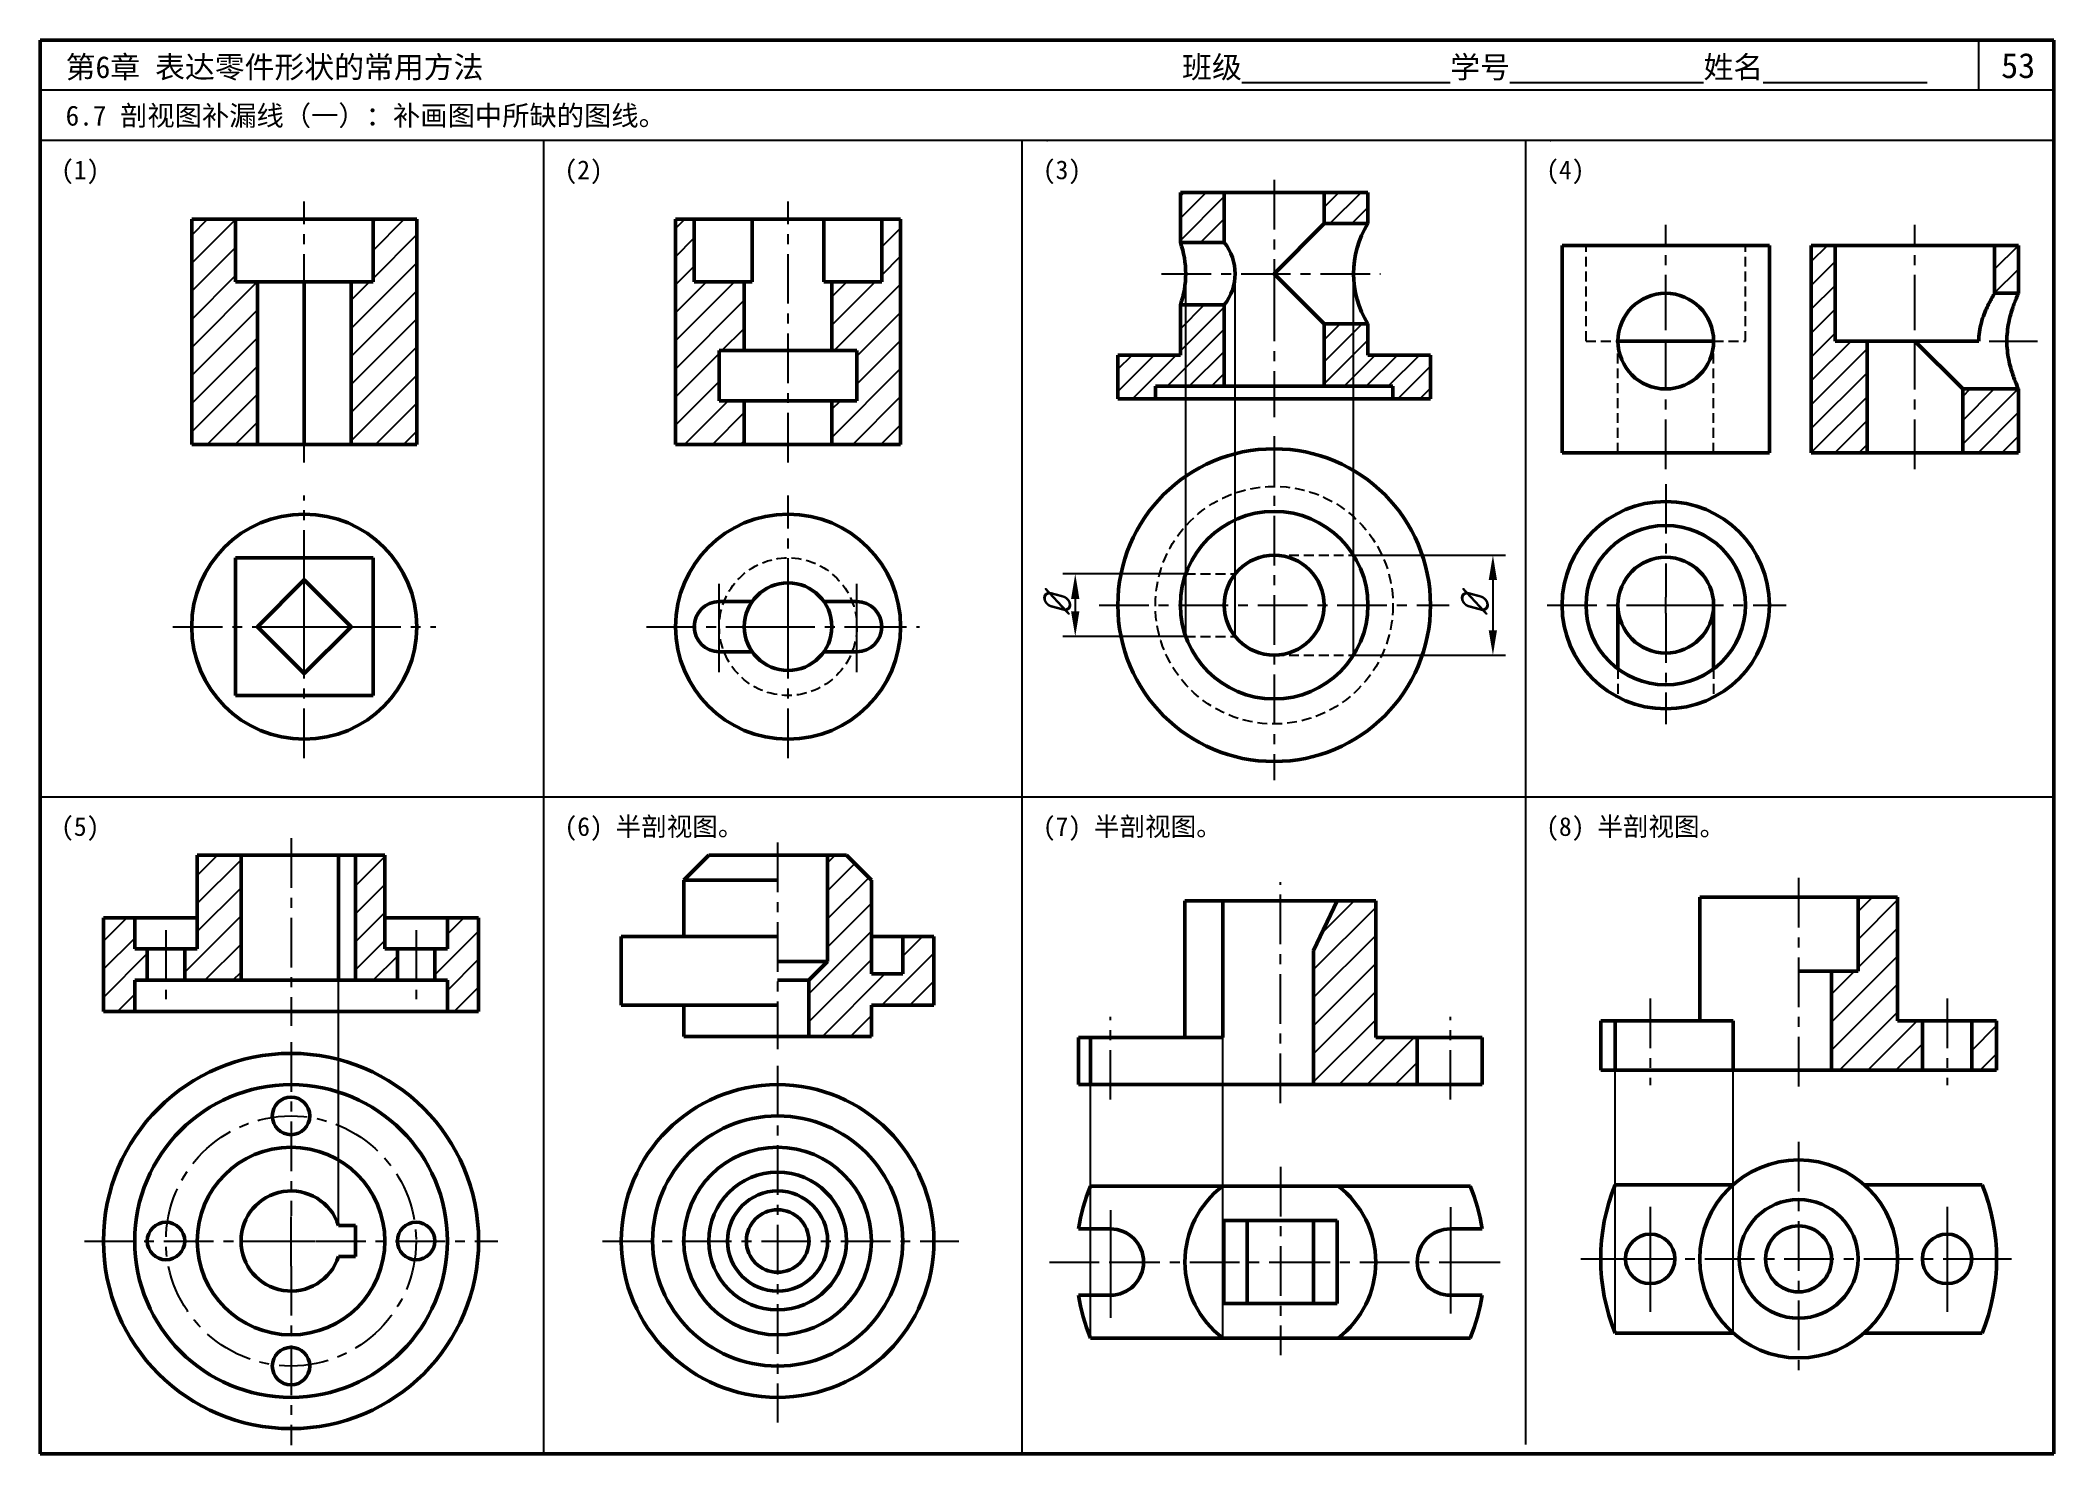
# Model space of a CAD drawing. Header units: millimetres. Extents: x 0 to 322, y 0 to 226.
import ezdxf

# ---------------------------------------------------------------- set-up
doc = ezdxf.new("R2010")
doc.units = ezdxf.units.MM
doc.header["$LTSCALE"] = 0.25
doc.linetypes.add('CENTER', pattern=[50.8, 31.75, -6.35, 6.35, -6.35])
doc.linetypes.add('HIDDEN', pattern=[9.525, 6.35, -3.175])
for name, color, linetype in [('点画线层', 7, 'CENTER'), ('答案', 1, 'Continuous'), ('细实线层', 7, 'Continuous'), ('虚线层', 7, 'HIDDEN')]:
    doc.layers.add(name, color=color, linetype=linetype)
doc.layers.add('粗实线层', color=7, linetype='Continuous', lineweight=50)
doc.styles.get("Standard").update_dxf_attribs({"font": 'gbeitc.shx', "height": 4.5, "bigfont": 'gbcbig.shx'})
doc.styles.add('宋体', font='SimSun.ttf', dxfattribs={"height": 3.5})
doc.dimstyles.new('ISO-25', dxfattribs={"dimtxt": 4.5, "dimasz": 4, "dimexe": 2, "dimexo": 0, "dimtad": 1, "dimtoh": 1, "dimdsep": 46, "dimtxsty": 'Standard', "dimcen": 0, "dimclrd": 256, "dimclre": 256, "dimclrt": 256, "dimadec": 0, "dimazin": 0, "dimtfac": 1, "dimtmove": 0, "dimatfit": 2, "dimfxl": 0, "dimlwd": -1, "dimlwe": -1, "dimarcsym": 0})
pattern_1 = [(45, (234.573, 23.6515), (-1.908304, 1.908304), [])]

# ---------------------------------------------------------------- blocks, each defined once
blk = doc.blocks.new('*X1')
at = {"color": 0}
for p, q in [((240, 126.86), (244.14, 131)), ((240, 130.4), (240.6, 131)), ((240, 123.33), (247, 130.33)), ((263, 128.65), (265.35, 131)), ((263.89, 126), (268.89, 131)), ((243.21, 123), (247, 126.79)), ((267.42, 126), (270, 128.58)), ((246.74, 123), (247, 123.26)), ((240, 109.19), (243.81, 113)), ((240, 112.72), (240.28, 113)), ((240, 105.65), (247, 112.65)), ((263, 107.44), (265.56, 110)), ((263, 103.9), (269.1, 110)), ((237.89, 100), (247, 109.11)), ((263, 100.37), (270, 107.37)), ((230, 99.19), (235.81, 105)), ((230, 102.72), (232.28, 105)), ((232.35, 98), (239.35, 105)), ((241.42, 100), (247, 105.58)), ((266.17, 100), (271.17, 105)), ((269.71, 100), (274.71, 105)), ((273.24, 100), (278.24, 105)), ((274.78, 98), (280, 103.22)), ((244.96, 100), (247, 102.04)), ((235.89, 98), (236, 98.11)), ((278.31, 98), (280, 99.69))]:
    blk.add_line(p, q, dxfattribs=at)
blk = doc.blocks.new('*D2')
at = {"layer": 'Defpoints', "color": 0, "transparency": 16777216}
for p in [(210.02, 143.68), (210.02, 127.68), (232.31, 127.68)]:
    blk.add_point(p, dxfattribs=at)
at = {"layer": '细实线层', "transparency": 16777216}
for p, q in [((210.02, 143.68), (234.31, 143.68)), ((232.31, 139.68), (232.31, 131.68)), ((210.02, 127.68), (234.31, 127.68))]:
    blk.add_line(p, q, dxfattribs=at)
for points in [[(231.64, 139.68), (232.97, 139.68), (232.31, 143.68)], [(231.64, 131.68), (232.97, 131.68), (232.31, 127.68)]]:
    blk.add_solid(points, dxfattribs=at)
at = {"layer": '细实线层', "transparency": 16777216, "insert": (229.43, 135.68), "char_height": 4.5, "attachment_point": 5, "rotation": 90}
blk.add_mtext('%%C', dxfattribs=at)
blk = doc.blocks.new('*D3')
at = {"layer": 'Defpoints', "color": 0, "transparency": 16777216}
for p in [(183.19, 140.68), (165.52, 130.68), (183.19, 130.68)]:
    blk.add_point(p, dxfattribs=at)
at = {"layer": '细实线层', "transparency": 16777216}
for p, q in [((183.19, 140.68), (163.52, 140.68)), ((165.52, 136.68), (165.52, 134.68)), ((183.19, 130.68), (163.52, 130.68))]:
    blk.add_line(p, q, dxfattribs=at)
for points in [[(164.85, 136.68), (166.18, 136.68), (165.52, 140.68)], [(164.85, 134.68), (166.18, 134.68), (165.52, 130.68)]]:
    blk.add_solid(points, dxfattribs=at)
at = {"layer": '细实线层', "transparency": 16777216, "insert": (162.64, 135.68), "char_height": 4.5, "attachment_point": 5, "rotation": 90}
blk.add_mtext('%%C', dxfattribs=at)

msp = doc.modelspace()

# ---------------------------------------------------------------- hatches: boundary and pattern name
at = {"layer": '细实线层'}
h = msp.add_hatch(dxfattribs=at)
h.set_pattern_fill('ANSI31', color=256)
h.paths.add_polyline_path([(34.715, 187.376), (31.215, 187.376), (31.215, 197.376), (24.215, 197.376), (24.215, 161.376), (34.715, 161.376)])
h.paths.add_polyline_path([(60.215, 197.376), (53.215, 197.376), (53.215, 187.376), (49.715, 187.376), (49.715, 161.376), (60.215, 161.376)])
h = msp.add_hatch(dxfattribs=at)
h.set_pattern_fill('ANSI31', color=256)
h.paths.add_polyline_path([(112.587, 187.376), (104.587, 187.376), (104.587, 197.376), (101.587, 197.376), (101.587, 161.376), (112.587, 161.376), (112.587, 168.376), (108.587, 168.376), (108.587, 176.376), (112.587, 176.376)])
h.paths.add_polyline_path([(137.587, 197.376), (134.587, 197.376), (134.587, 187.376), (126.587, 187.376), (126.587, 176.376), (130.587, 176.376), (130.587, 168.376), (126.587, 168.376), (126.587, 161.376), (137.587, 161.376)])
h = msp.add_hatch(dxfattribs=at)
h.set_pattern_fill('ANSI31', color=256, scale=0.85, style=0)
h.set_pattern_definition(pattern_1)
h.paths.add_polyline_path([(292.152, 177.901), (287.052, 177.901), (287.052, 193.201), (283.227, 193.201), (283.227, 160.051), (292.152, 160.051)])
h = msp.add_hatch(dxfattribs=at)
h.set_pattern_fill('ANSI31', color=256, scale=0.85, style=0)
h.set_pattern_definition(pattern_1)
h.paths.add_polyline_path([(316.377, 193.201), (312.552, 193.201), (312.552, 185.551), (316.377, 185.551)])
h.paths.add_polyline_path([(316.377, 170.251), (307.452, 170.251), (307.452, 160.051), (316.377, 160.051)])
h = msp.add_hatch(dxfattribs=at)
h.set_pattern_fill('ANSI31', color=256, style=0)
h.paths.add_polyline_path([(17.105, 80.705), (15.105, 80.705), (15.105, 85.705), (10.105, 85.705), (10.105, 70.705), (15.105, 70.705), (15.105, 75.705), (17.105, 75.705)])
h.paths.add_polyline_path([(32.105, 95.705), (25.105, 95.705), (25.105, 80.705), (23.105, 80.705), (23.105, 75.705), (32.105, 75.705)])
h.paths.add_polyline_path([(55.105, 95.705), (50.405, 95.705), (50.405, 75.705), (57.105, 75.705), (57.105, 80.705), (55.105, 80.705)])
h.paths.add_polyline_path([(70.105, 85.705), (65.105, 85.705), (65.105, 80.705), (63.105, 80.705), (63.105, 75.705), (65.105, 75.705), (65.105, 70.705), (70.105, 70.705)])
h = msp.add_hatch(dxfattribs=at)
h.set_pattern_fill('ANSI31', color=256)
h.paths.add_polyline_path([(125.92, 95.705), (128.92, 95.705), (132.92, 91.705), (132.92, 76.705), (137.92, 76.705), (137.92, 82.705), (142.92, 82.705), (142.92, 71.705), (132.92, 71.705), (132.92, 66.705), (122.92, 66.705), (122.92, 75.705), (125.92, 78.705)])
h = msp.add_hatch(dxfattribs=at)
h.set_pattern_fill('ANSI31', color=256)
h.set_pattern_definition([(45, (-3.9977, 0), (-2.245064, 2.245064), [])])
h.paths.add_polyline_path([(213.575, 88.419), (207.385, 88.419), (203.627, 80.467), (203.627, 59.042), (220.207, 59.042), (220.207, 66.552), (213.575, 66.552)])
h = msp.add_hatch(dxfattribs=at)
h.set_pattern_fill('ANSI31', color=256)
h.set_pattern_definition([(45, (-2.544, 0), (-2.245064, 2.245064), [])])
h.paths.add_polyline_path([(300.989, 69.222), (297.033, 69.222), (297.033, 89.006), (290.702, 89.006), (290.702, 77.136), (286.481, 77.136), (286.481, 61.309), (300.989, 61.309)])
h.paths.add_polyline_path([(312.859, 69.222), (308.903, 69.222), (308.903, 61.309), (312.859, 61.309)])

# ---------------------------------------------------------------- linework, layer by layer
at = {"lineweight": 50}
for p, q in [((322, 226), (0, 226)), ((0, 226), (0, 0)), ((322, 0), (322, 226)), ((0, 0), (322, 0))]:
    msp.add_line(p, q, dxfattribs=at)
for p, q in [((310, 218), (310, 226)), ((322, 218), (0, 218)), ((322, 210), (0, 210)), ((80.5, 210), (80.5, 0)), ((157, 210), (157, 0)), ((237.5, 210), (237.5, 1.481)), ((322, 105), (0, 105))]:
    msp.add_line(p, q)
for p in [(80.5, 210), (161, 210), (241.5, 210)]:
    msp.add_point(p)
at = {"layer": '点画线层'}
for p, q in [((197.328, 203.678), (197.328, 185.808)), ((42.215, 158.488), (42.215, 200.224)), ((119.587, 158.488), (119.587, 200.224)), ((259.954, 180.536), (259.954, 196.514)), ((299.802, 180.536), (299.802, 196.514)), ((179.328, 188.678), (214.328, 188.678)), ((197.328, 185.808), (197.328, 165.738)), ((259.954, 157.441), (259.954, 180.536)), ((299.802, 157.441), (299.802, 180.536)), ((311.677, 177.901), (319.409, 177.901)), ((197.328, 162.678), (197.328, 107.678)), ((259.954, 155.048), (259.954, 136.953)), ((42.215, 139.74), (42.215, 153.239)), ((119.587, 135.24), (119.587, 153.239)), ((169.328, 135.678), (225.328, 135.678)), ((240.987, 135.678), (258.679, 135.678)), ((258.679, 135.678), (261.229, 135.678)), ((259.954, 134.403), (259.954, 136.953)), ((261.229, 135.678), (279.206, 135.678)), ((21.192, 132.24), (34.715, 132.24)), ((49.715, 132.24), (63.239, 132.24)), ((96.964, 132.24), (111.964, 132.24)), ((111.964, 132.24), (115.94, 132.24)), ((115.94, 132.24), (130.587, 132.24)), ((119.587, 129.24), (119.587, 135.24)), ((130.587, 132.24), (140.597, 132.24)), ((259.954, 134.403), (259.954, 116.637)), ((119.587, 111.241), (119.587, 129.24)), ((42.215, 111.241), (42.215, 124.74)), ((40.105, 98.398), (40.105, 68.398)), ((117.92, 97.705), (117.92, 64.705)), ((198.321, 56.055), (198.321, 91.369)), ((281.206, 92.057), (281.206, 58.119)), ((20.105, 83.705), (20.105, 72.705)), ((60.105, 83.705), (60.105, 72.705)), ((257.465, 72.795), (257.465, 58.935)), ((304.946, 72.795), (304.946, 58.935)), ((171.129, 56.613), (171.129, 69.865)), ((225.513, 56.613), (225.513, 69.865)), ((40.105, 65.821), (40.105, 38.012)), ((117.92, 62.012), (117.92, 5.012)), ((281.206, 49.877), (281.206, 12.558)), ((198.321, 45.885), (198.321, 15.769)), ((40.105, 30.012), (40.105, 38.012)), ((7.071, 34.012), (36.105, 34.012)), ((36.105, 34.012), (44.105, 34.012)), ((44.105, 34.012), (73.196, 34.012)), ((89.92, 34.012), (146.92, 34.012)), ((40.105, 30.012), (40.105, 1.381)), ((161.398, 30.644), (171.129, 30.644)), ((171.129, 30.644), (198.321, 30.644)), ((198.321, 30.644), (225.513, 30.644)), ((225.513, 30.644), (234.755, 30.644)), ((246.386, 31.149), (253.508, 31.149)), ((253.508, 31.149), (308.903, 31.149)), ((308.903, 31.149), (315.234, 31.149))]:
    msp.add_line(p, q, dxfattribs=at)
msp.add_circle((40.105, 34.012), 20, dxfattribs=at)
at = {"layer": '答案', "lineweight": 50}
for p, q in [((113.843, 187.376), (113.843, 197.376)), ((125.332, 187.376), (125.332, 197.376)), ((197.328, 188.678), (205.328, 196.678)), ((34.715, 187.376), (49.715, 187.376)), ((42.215, 161.376), (42.215, 187.376)), ((112.587, 187.376), (113.843, 187.376)), ((126.587, 187.376), (125.332, 187.376)), ((205.328, 180.678), (197.328, 188.678)), ((292.152, 177.901), (310.002, 177.901)), ((307.452, 170.251), (299.802, 177.901)), ((112.587, 176.376), (126.587, 176.376)), ((189.328, 170.678), (205.328, 170.678)), ((112.587, 168.376), (126.587, 168.376)), ((178.213, 168.678), (216.328, 168.678)), ((47.704, 75.705), (47.704, 95.705)), ((102.92, 91.705), (117.92, 91.705)), ((189.096, 66.552), (189.096, 88.419)), ((15.105, 85.705), (25.105, 85.705)), ((65.105, 85.705), (55.105, 85.705)), ((102.92, 82.705), (117.92, 82.705)), ((137.92, 82.705), (132.92, 82.705)), ((125.92, 78.705), (117.92, 78.705)), ((32.105, 75.705), (50.405, 75.705)), ((122.92, 75.705), (117.92, 75.705)), ((286.481, 77.136), (281.206, 77.136)), ((102.92, 71.705), (117.92, 71.705)), ((15.105, 70.705), (65.105, 70.705)), ((251.862, 61.309), (251.862, 69.222)), ((265.379, 69.222), (270.737, 69.222)), ((270.737, 61.309), (270.737, 69.222)), ((167.941, 59.042), (167.941, 66.552)), ((183.067, 66.552), (189.096, 66.552))]:
    msp.add_line(p, q, dxfattribs=at)
at = {"layer": '答案'}
for p, q in [((183.185, 130.678), (183.185, 188.678)), ((191.083, 130.678), (191.083, 188.678)), ((210.016, 127.678), (210.016, 188.678)), ((47.704, 36.512), (47.704, 75.705)), ((189.096, 18.496), (189.096, 66.552)), ((251.862, 19.279), (251.862, 61.309)), ((270.737, 19.279), (270.737, 61.309)), ((167.941, 18.496), (167.941, 59.042))]:
    msp.add_line(p, q, dxfattribs=at)
at = {"layer": '答案', "lineweight": 50}
for centre, radius, start, end in [((225.016, 188.678), 15, 147.76905, 212.23095), ((168.185, 188.678), 15, 340.52878, 19.47122), ((183.083, 188.678), 8, 321.31781, 38.68219)]:
    msp.add_arc(centre, radius, start, end, dxfattribs=at)
for points, knots in [([(312.552, 185.551), (312.552, 185.551), (312.523, 185.503), (312.404, 185.303), (312.315, 185.151), (312.091, 184.756), (311.955, 184.513), (311.661, 183.956), (311.503, 183.642), (311.191, 182.977), (311.026, 182.6), (310.708, 181.778), (310.555, 181.333), (310.293, 180.397), (310.185, 179.905), (310.039, 178.906), (310.002, 178.398), (310.002, 177.901)], [11.8914242, 11.8914242, 11.8914242, 11.8914242, 13.3730414, 13.3730414, 14.8546586, 14.8546586, 16.3362759, 16.3362759, 17.8178931, 17.8178931, 19.3091319, 19.3091319, 20.8003708, 20.8003708, 22.2916096, 22.2916096, 23.7828484, 23.7828484, 23.7828484, 23.7828484]), ([(316.377, 170.251), (316.377, 170.251), (316.355, 170.299), (316.265, 170.496), (316.198, 170.646), (316.028, 171.038), (315.925, 171.282), (315.704, 171.841), (315.585, 172.157), (315.354, 172.828), (315.232, 173.207), (315.001, 174.035), (314.891, 174.483), (314.706, 175.423), (314.631, 175.915), (314.531, 176.91), (314.506, 177.412), (314.506, 178.39), (314.531, 178.893), (314.631, 179.887), (314.706, 180.379), (314.891, 181.319), (315.001, 181.767), (315.232, 182.595), (315.354, 182.975), (315.585, 183.646), (315.704, 183.962), (315.925, 184.521), (316.028, 184.764), (316.198, 185.157), (316.265, 185.307), (316.355, 185.504), (316.377, 185.551), (316.377, 185.551)], [11.7230653, 11.7230653, 11.7230653, 11.7230653, 13.187056, 13.187056, 14.6510467, 14.6510467, 16.1150373, 16.1150373, 17.579028, 17.579028, 19.0458037, 19.0458037, 20.5125793, 20.5125793, 21.979355, 21.979355, 23.4461307, 23.4461307, 24.9129064, 24.9129064, 26.379682, 26.379682, 27.8464577, 27.8464577, 29.3132334, 29.3132334, 30.777224, 30.777224, 32.2412147, 32.2412147, 33.7052054, 33.7052054, 35.169196, 35.169196, 35.169196, 35.169196])]:
    msp.add_open_spline(points, degree=3, knots=knots, dxfattribs=at)
at = {"layer": '粗实线层'}
for p, q in [((212.328, 201.678), (182.328, 201.678)), ((182.328, 201.678), (182.328, 193.678)), ((189.328, 193.678), (189.328, 201.678)), ((205.328, 196.678), (205.328, 201.678)), ((212.328, 201.678), (212.328, 196.678)), ((24.215, 197.376), (60.215, 197.376)), ((24.215, 161.376), (24.215, 197.376)), ((31.215, 187.376), (31.215, 197.376)), ((53.215, 187.376), (53.215, 197.376)), ((60.215, 161.376), (60.215, 197.376)), ((101.587, 197.376), (137.587, 197.376)), ((101.587, 161.376), (101.587, 197.376)), ((104.587, 187.376), (104.587, 197.376)), ((134.587, 187.376), (134.587, 197.376)), ((137.587, 161.376), (137.587, 197.376)), ((212.328, 196.678), (205.328, 196.678)), ((182.328, 193.678), (189.328, 193.678)), ((243.379, 193.201), (276.529, 193.201)), ((243.379, 160.051), (243.379, 193.201)), ((276.529, 160.051), (276.529, 193.201)), ((283.227, 193.201), (316.377, 193.201)), ((283.227, 160.051), (283.227, 193.201)), ((287.052, 177.901), (287.052, 193.201)), ((312.552, 185.551), (312.552, 193.201)), ((316.377, 185.551), (316.377, 193.201)), ((31.215, 187.376), (34.715, 187.376)), ((34.715, 161.376), (34.715, 187.376)), ((49.715, 161.376), (49.715, 187.376)), ((49.715, 187.376), (53.215, 187.376)), ((104.587, 187.376), (112.587, 187.376)), ((112.587, 176.376), (112.587, 187.376)), ((126.587, 187.376), (134.587, 187.376)), ((126.587, 176.376), (126.587, 187.376)), ((189.328, 183.678), (182.328, 183.678)), ((182.328, 183.678), (182.328, 175.678)), ((189.328, 170.678), (189.328, 183.678)), ((312.552, 185.551), (316.377, 185.551)), ((205.328, 170.678), (205.328, 180.678)), ((205.328, 180.678), (212.328, 180.678)), ((212.328, 180.678), (212.328, 175.678)), ((267.604, 177.901), (252.304, 177.901)), ((287.052, 177.901), (292.152, 177.901)), ((292.152, 160.051), (292.152, 177.901)), ((108.587, 176.376), (112.587, 176.376)), ((108.587, 168.376), (108.587, 176.376)), ((126.587, 176.376), (130.587, 176.376)), ((130.587, 168.376), (130.587, 176.376)), ((182.328, 175.678), (172.328, 175.678)), ((172.328, 175.678), (172.328, 168.678)), ((212.328, 175.678), (222.328, 175.678)), ((222.328, 175.678), (222.328, 168.678)), ((178.328, 168.678), (178.328, 170.678)), ((178.328, 170.678), (189.328, 170.678)), ((216.328, 170.678), (205.328, 170.678)), ((216.328, 168.678), (216.328, 170.678)), ((108.587, 168.376), (112.587, 168.376)), ((112.587, 161.376), (112.587, 168.376)), ((126.587, 161.376), (126.587, 168.376)), ((126.587, 168.376), (130.587, 168.376)), ((172.328, 168.678), (178.328, 168.678)), ((222.328, 168.678), (216.328, 168.678)), ((307.452, 160.051), (307.452, 170.251)), ((307.452, 170.251), (316.377, 170.251)), ((316.377, 160.051), (316.377, 170.251)), ((24.215, 161.376), (60.215, 161.376)), ((101.587, 161.376), (137.587, 161.376)), ((243.379, 160.051), (276.529, 160.051)), ((283.227, 160.051), (316.377, 160.051)), ((31.215, 143.24), (53.215, 143.24)), ((31.215, 121.24), (31.215, 143.24)), ((53.215, 121.24), (53.215, 143.24)), ((42.215, 139.74), (34.715, 132.24)), ((49.715, 132.24), (42.215, 139.74)), ((113.843, 136.24), (108.587, 136.24)), ((125.332, 136.24), (130.587, 136.24)), ((252.304, 125.478), (252.304, 135.678)), ((267.604, 135.678), (267.604, 125.478)), ((34.715, 132.24), (42.215, 124.74)), ((42.215, 124.74), (49.715, 132.24)), ((113.843, 128.24), (108.587, 128.24)), ((125.332, 128.24), (130.587, 128.24)), ((31.215, 121.24), (53.215, 121.24)), ((25.105, 95.705), (25.105, 80.705)), ((25.105, 95.705), (55.105, 95.705)), ((32.105, 75.705), (32.105, 95.705)), ((50.405, 75.705), (50.405, 95.705)), ((55.105, 95.705), (55.105, 80.705)), ((106.92, 95.705), (102.92, 91.705)), ((128.92, 95.705), (106.92, 95.705)), ((125.92, 95.705), (125.92, 78.705)), ((132.92, 91.705), (128.92, 95.705)), ((102.92, 91.705), (102.92, 82.705)), ((132.92, 76.705), (132.92, 91.705)), ((183.067, 88.419), (213.575, 88.419)), ((183.067, 66.552), (183.067, 88.419)), ((203.627, 80.467), (207.385, 88.419)), ((213.575, 66.552), (213.575, 88.419)), ((290.702, 89.006), (265.379, 89.006)), ((265.379, 89.006), (265.379, 69.222)), ((290.702, 77.136), (290.702, 89.006)), ((290.702, 89.006), (297.033, 89.006)), ((297.033, 89.006), (297.033, 69.222)), ((10.105, 70.705), (10.105, 85.705)), ((10.105, 85.705), (15.105, 85.705)), ((15.105, 85.705), (15.105, 80.705)), ((70.105, 85.705), (65.105, 85.705)), ((65.105, 85.705), (65.105, 80.705)), ((70.105, 70.705), (70.105, 85.705)), ((25.105, 80.705), (15.105, 80.705)), ((17.105, 80.705), (17.105, 75.705)), ((23.105, 80.705), (23.105, 75.705)), ((55.105, 80.705), (65.105, 80.705)), ((57.105, 80.705), (57.105, 75.705)), ((63.105, 80.705), (63.105, 75.705)), ((102.92, 82.705), (92.92, 82.705)), ((92.92, 82.705), (92.92, 71.705)), ((142.92, 82.705), (137.92, 82.705)), ((137.92, 82.705), (137.92, 76.705)), ((142.92, 71.705), (142.92, 82.705)), ((125.92, 78.705), (122.92, 75.705)), ((203.627, 59.042), (203.627, 80.467)), ((15.105, 75.705), (32.105, 75.705)), ((15.105, 75.705), (15.105, 70.705)), ((50.405, 75.705), (65.105, 75.705)), ((65.105, 75.705), (65.105, 70.705)), ((122.92, 75.705), (122.92, 66.705)), ((137.92, 76.705), (132.92, 76.705)), ((286.481, 61.309), (286.481, 77.136)), ((290.702, 77.136), (286.481, 77.136)), ((92.92, 71.705), (102.92, 71.705)), ((102.92, 71.705), (102.92, 66.705)), ((132.92, 66.705), (132.92, 71.705)), ((132.92, 71.705), (142.92, 71.705)), ((15.105, 70.705), (10.105, 70.705)), ((70.105, 70.705), (65.105, 70.705)), ((265.379, 69.222), (249.552, 69.222)), ((249.552, 69.222), (249.552, 61.309)), ((297.033, 69.222), (300.989, 69.222)), ((300.989, 69.222), (300.989, 61.309)), ((300.989, 69.222), (308.903, 69.222)), ((312.859, 69.222), (308.903, 69.222)), ((308.903, 69.222), (308.903, 61.309)), ((312.859, 61.309), (312.859, 69.222)), ((102.92, 66.705), (132.92, 66.705)), ((166.035, 66.552), (183.067, 66.552)), ((166.035, 59.042), (166.035, 66.552)), ((213.575, 66.552), (230.606, 66.552)), ((220.207, 59.042), (220.207, 66.552)), ((230.606, 59.042), (230.606, 66.552)), ((249.552, 61.309), (285.162, 61.309)), ((300.989, 61.309), (285.162, 61.309)), ((300.989, 61.309), (308.903, 61.309)), ((308.903, 61.309), (312.859, 61.309)), ((166.035, 59.042), (230.606, 59.042)), ((167.941, 42.793), (228.701, 42.793)), ((251.862, 43.019), (270.737, 43.019)), ((291.674, 43.019), (310.55, 43.019)), ((47.704, 36.512), (50.405, 36.512)), ((50.405, 31.512), (50.405, 36.512)), ((171.129, 35.95), (166.035, 35.95)), ((189.257, 37.271), (207.385, 37.271)), ((189.257, 37.271), (189.257, 24.018)), ((193.015, 37.271), (193.015, 24.018)), ((203.627, 37.271), (203.627, 24.018)), ((207.385, 37.271), (207.385, 24.018)), ((225.513, 35.95), (230.606, 35.95)), ((47.704, 31.512), (50.405, 31.512)), ((171.129, 25.339), (166.035, 25.339)), ((189.257, 24.018), (207.385, 24.018)), ((225.513, 25.339), (230.606, 25.339)), ((167.941, 18.496), (228.701, 18.496)), ((251.862, 19.279), (270.737, 19.279)), ((291.674, 19.279), (310.55, 19.279))]:
    msp.add_line(p, q, dxfattribs=at)
for centre, radius in [((259.954, 177.901), 7.65), ((197.328, 135.678), 25), ((259.954, 135.678), 16.575), ((42.215, 132.24), 18), ((119.587, 132.24), 18), ((197.328, 135.678), 15), ((259.954, 135.678), 12.75), ((197.328, 135.678), 8), ((259.954, 135.678), 7.65), ((119.587, 132.24), 7), ((40.105, 34.012), 30), ((40.105, 34.012), 25), ((117.92, 34.012), 25), ((40.105, 54.012), 3), ((117.92, 34.012), 20), ((40.105, 34.012), 15), ((117.92, 34.012), 15), ((281.206, 31.149), 15.827), ((117.92, 34.012), 11), ((117.92, 34.012), 8), ((117.92, 34.012), 5), ((281.206, 31.149), 9.496), ((20.105, 34.012), 3), ((60.105, 34.012), 3), ((281.206, 31.149), 5.276), ((257.465, 31.149), 3.957), ((304.946, 31.149), 3.957), ((40.105, 14.012), 3)]:
    msp.add_circle(centre, radius, dxfattribs=at)
for centre, radius, start, end in [((108.587, 132.24), 4, 90, 270), ((130.587, 132.24), 4, 270, 90), ((40.105, 34.012), 8, 18.20996, 341.79004), ((198.321, 30.644), 32.718, 158.20454, 170.66758), ((198.321, 30.644), 15.254, 127.21239, 232.78761), ((198.321, 30.644), 15.254, 307.21239, 52.78761), ((198.321, 30.644), 32.718, 9.33242, 21.79546), ((281.206, 31.149), 31.654, 157.97569, 202.02431), ((281.206, 31.149), 31.654, 337.97569, 22.02431), ((171.129, 30.644), 5.306, 270, 90), ((225.513, 30.644), 5.306, 90, 270), ((198.321, 30.644), 32.718, 189.33242, 201.79546), ((198.321, 30.644), 32.718, 338.20454, 350.66758)]:
    msp.add_arc(centre, radius, start, end, dxfattribs=at)
at = {"layer": '细实线层'}
for p, q in [((42.215, 124.74), (42.215, 139.74)), ((108.587, 124.981), (108.587, 139.08)), ((130.587, 124.981), (130.587, 139.08)), ((34.715, 132.24), (49.715, 132.24)), ((171.129, 38.931), (171.129, 21.752)), ((225.513, 39.413), (225.513, 22.419)), ((257.465, 39.501), (257.465, 22.679)), ((304.946, 39.501), (304.946, 22.679))]:
    msp.add_line(p, q, dxfattribs=at)
at = {"layer": '虚线层'}
for p, q in [((247.204, 177.901), (247.204, 193.201)), ((272.704, 177.901), (272.704, 193.201)), ((247.204, 177.901), (252.304, 177.901)), ((252.304, 160.051), (252.304, 177.901)), ((267.604, 177.901), (272.704, 177.901)), ((267.604, 160.051), (267.604, 177.901)), ((197.328, 143.678), (210.016, 143.678)), ((183.185, 140.678), (191.083, 140.678)), ((183.185, 130.678), (191.083, 130.678)), ((197.328, 127.678), (210.016, 127.678)), ((252.304, 125.478), (252.304, 120.974)), ((267.604, 125.478), (267.604, 120.974))]:
    msp.add_line(p, q, dxfattribs=at)
for centre, radius in [((197.328, 135.678), 19), ((119.587, 132.24), 11)]:
    msp.add_circle(centre, radius, dxfattribs=at)

# ---------------------------------------------------------------- block references
at = {"layer": '细实线层'}
msp.add_blockref('*X1', (-57.672, 70.678), dxfattribs=at)

# ---------------------------------------------------------------- texts
at = {"style": '宋体'}
for s, height, p in [('第6章 表达零件形状的常用方法', 3.5, (4.054, 219.963)), ('班级%%U              %%U学号%%U             %%U姓名%%U           ', 3.5, (182.613, 219.963)), ('53', 4, (313.595, 219.963)), ('6.7 剖视图补漏线（一）：补画图中所缺的图线。', 3.2, (4.054, 212.356)), ('(1)', 3, (3.334, 203.787)), ('(2)', 3, (83.834, 203.787)), ('(3)', 3, (160.334, 203.787)), ('(4)', 3, (240.834, 203.787)), ('(5)', 3, (3.334, 98.787)), ('(6) 半剖视图。', 3, (83.834, 98.787)), ('(7) 半剖视图。', 3, (160.334, 98.787)), ('(8) 半剖视图。', 3, (240.834, 98.787))]:
    msp.add_text(s, height=height, dxfattribs=at).set_placement(p)

# ---------------------------------------------------------------- dimensions: what is measured, and where the dimension line sits
at = {"layer": '细实线层'}
for base, p1, p2, picture, middle in [((232.306, 127.678), (210.016, 143.678), (210.016, 127.678), '*D2', (229.431, 135.678)), ((165.516, 130.678), (183.185, 140.678), (183.185, 130.678), '*D3', (162.641, 135.678))]:
    dim = msp.add_linear_dim(base=base, p1=p1, p2=p2, angle=90, text='%%C', dimstyle='ISO-25', dxfattribs=at)
    dim.commit()
    dim.dimension.update_dxf_attribs({"geometry": picture, "text_midpoint": middle})

doc.saveas('drawing.dxf')
